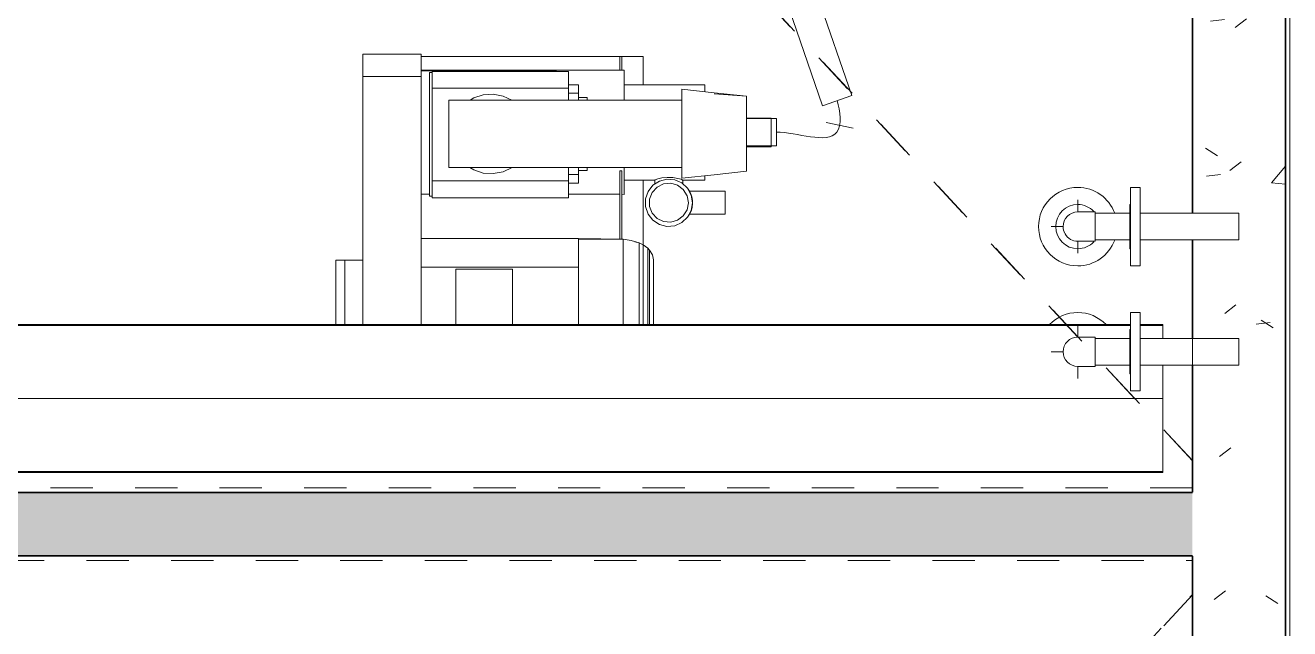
# Model space of a CAD drawing. Header units: metres. Extents: x -3 to 175, y -5 to 18.
# Drawn here: x 45.838 to 48.827, y 6.395 to 7.823 of the extents above; entities that cross this region are included whole.
import ezdxf

# ---------------------------------------------------------------- set-up
doc = ezdxf.new("R2010")
doc.units = ezdxf.units.M
doc.linetypes.add('Basculante', pattern=[0.003969, 0.002381, -0.001587])
for name, color, linetype, lineweight in [('A-GENM', 7, 'Continuous', 9), ('A-WALL-PATT', 7, 'Continuous', 35), ('E-CABL-TRAY', 7, 'Continuous', 9), ('E-CABL-TRAY-CNTR', 7, 'Continuous', 9), ('I-WALL', 7, 'Continuous', 9), ('M-EQPM', 7, 'Continuous', 9), ('P-PIPE', 7, 'Continuous', 9), ('P-PIPE-CNTR', 7, 'Continuous', 9)]:
    doc.layers.add(name, color=color, linetype=linetype, lineweight=lineweight)
pattern_1 = [(50, (30.7992, 0), (0.728738, -0.06376), [0.0762, -0.8382]), (355, (30.7992, 0), (-0.14097, 0.764224), [0.06096, -0.67056]), (100.451, (30.85994, -0.0053), (0.58777, 0.700469), [0.06476, -0.71236]), (46.184, (30.7992, 0.2032), (1.084314, -0.168175), [0.1143, -1.257]), (96.636, (30.8896, 0.1892), (0.94999, 0.989753), [0.09714, -1.069]), (351.184, (30.7992, 0.2032), (0.94969, 0.990147), [0.09144, -1.006]), (21, (30.9008, 0.1524), (0.606457, -0.409065), [0.0762, -0.8382]), (326, (30.9008, 0.1524), (0.247208, 0.73675), [0.06096, -0.67056]), (71.451, (30.95135, 0.1183), (0.85367, 0.327687), [0.06476, -0.71236]), (37.5, (30.7992, 0), (0.0123552, 0.3382243), [0.03353, -0.6289, 0.03353, -0.64719, -0.6731]), (37.5, (30.7992, 0), (0.0123552, 0.3382243), [-1.343, 0.03353, -0.63957]), (7.5, (30.7992, 0), (0.2672815, 0.4007255), [0.03353, -0.35458, 0.03353, -0.61366, -0.25654]), (7.5, (30.7992, 0), (0.2672815, 0.4007255), [-1.035, 0.03353, -0.22301]), (327.5, (30.57264, 0), (0.5423632, -0.0229212), [0.03353, -0.22047, 0.03353, -0.75895, -1.052]), (327.5, (30.57264, 0), (0.5423632, -0.0229212), [-1.046, 0.03353, -1.018]), (317.5, (30.47104, 0), (0.592516, 0.101701), [0.03353, -0.29667, 0.03353, -0.49276, -0.74676]), (317.5, (30.47104, 0), (0.592516, 0.101701), [-0.85649, 0.03353, -0.71323])]

# ---------------------------------------------------------------- blocks, each defined once
blk = doc.blocks.new('M_Estanque Alimentación-2 - M_Estanque Alimentación-2-3172306-N-Estancos')
at = {"layer": 'A-GENM', "color": 9, "linetype": 'Basculante', "true_color": 0xc0c0c0}
for p, q in [((-2.6738, 2.4092), (-2.6838, 2.4092)), ((-2.6838, 2.4092), (-2.6838, -2.4151)), ((-2.6838, 2.4092), (-2.5931, 2.4092)), ((-2.6738, -2.4055), (-2.6738, 2.4092)), ((-2.6738, 2.4092), (-2.5931, 2.4092)), ((-2.5931, 2.4092), (2.7321, 2.4092)), ((-0.0917, 0.0935), (-2.5931, 2.4092)), ((-2.5923, 2.4092), (-0.1017, 0.1035)), ((-2.5923, 2.4092), (2.7299, 2.4092))]:
    blk.add_line(p, q, dxfattribs=at)
blk = doc.blocks.new('M_Estanque Alimentación-3 - M_Estanque Alimentación-3-2957581-N-Estancos')
at = {"layer": 'A-GENM', "color": 9, "linetype": 'Basculante', "true_color": 0xc0c0c0}
for p, q in [((-2.6838, 2.3995), (-2.6838, -2.4249)), ((-2.6738, -2.4249), (-2.6738, 2.3995)), ((-2.61, -2.4249), (-1.3738, -1.2804)), ((-1.373, -1.2804), (-2.6092, -2.4249)), ((-2.6738, -2.4249), (-2.6838, -2.4249)), ((-2.6838, -2.4249), (-2.61, -2.4249)), ((-2.6738, -2.4249), (-2.61, -2.4249)), ((-2.61, -2.4249), (2.7233, -2.4249)), ((-2.6092, -2.4249), (2.7233, -2.4249))]:
    blk.add_line(p, q, dxfattribs=at)
blk = doc.blocks.new('Bomba Omega - Bomba Omega-2120583-N-Estancos')
at = {"layer": 'M-EQPM'}
for p, q in [((-0.1464, 0.1981), (-0.1464, 0.1855)), ((-0.1464, 0.1981), (-0.1464, 0.1855)), ((-0.1464, 0.1855), (-0.1464, 0.1612)), ((-0.1464, 0.1855), (-0.1464, 0.1612)), ((-0.137, 0.177), (-0.137, 0.1981)), ((-0.137, 0.1981), (-0.137, 0.177)), ((-0.1328, 0.1973), (-0.1328, 0.1699)), ((-0.1328, 0.1699), (-0.1328, 0.1973)), ((-0.1216, 0.1917), (-0.1216, 0.1981)), ((-0.1216, 0.1917), (-0.1216, 0.1981)), ((-0.1216, 0.1633), (-0.1216, 0.1917)), ((-0.1216, 0.1633), (-0.1216, 0.1917)), ((-0.1122, 0.1931), (-0.1122, 0.1981)), ((-0.1122, 0.1931), (-0.1122, 0.1981)), ((-0.1122, 0.1637), (-0.1122, 0.1931)), ((-0.1122, 0.1637), (-0.1122, 0.1931)), ((-0.0742, 0.1981), (-0.0742, 0.187)), ((-0.0742, 0.1981), (-0.0742, 0.187)), ((-0.0742, 0.187), (-0.0742, 0.1565)), ((-0.0742, 0.187), (-0.0742, 0.1565)), ((0.0312, 0.1981), (0.0312, 0.1792)), ((0.0312, 0.1981), (0.0312, 0.1792)), ((0.1874, 0.1981), (0.1874, 0.0673)), ((0.1874, 0.0673), (0.1874, 0.1981)), ((0.3209, 0.0673), (0.3209, 0.1981)), ((0.3209, 0.0673), (0.3209, 0.1981)), ((0.4032, 0.1981), (0.4032, -0.3887)), ((0.4032, 0.1981), (0.4032, -0.3887)), ((0.5412, 0.1981), (0.5412, -0.3887)), ((0.5412, 0.1981), (0.5412, -0.3887)), ((0.5832, 0.0454), (0.5832, 0.1981)), ((0.5832, 0.1981), (0.5832, 0.0454)), ((0.6049, 0.0454), (0.6049, 0.1981)), ((0.6049, 0.1981), (0.6049, 0.0454)), ((-0.1464, 0.1612), (-0.1464, 0.1362)), ((-0.1464, 0.1612), (-0.1464, 0.1362)), ((-0.137, 0.1487), (-0.137, 0.177)), ((-0.137, 0.177), (-0.137, 0.1487)), ((-0.1328, 0.1699), (-0.1328, 0.1416)), ((-0.1328, 0.1416), (-0.1328, 0.1699)), ((-0.1216, 0.1342), (-0.1216, 0.1633)), ((-0.1216, 0.1342), (-0.1216, 0.1633)), ((-0.1122, 0.1337), (-0.1122, 0.1637)), ((-0.1122, 0.1337), (-0.1122, 0.1637)), ((-0.0742, 0.1565), (-0.0742, 0.1256)), ((-0.0742, 0.1565), (-0.0742, 0.1256)), ((0.0312, 0.1792), (0.0312, 0.1487)), ((0.0312, 0.1792), (0.0312, 0.1487)), ((-0.1464, 0.1119), (-0.1464, 0.1362)), ((-0.1464, 0.1362), (-0.1464, 0.1119)), ((-0.137, 0.1205), (-0.137, 0.1487)), ((-0.137, 0.1487), (-0.137, 0.1205)), ((-0.137, 0.0937), (-0.137, 0.1205)), ((-0.137, 0.1205), (-0.137, 0.0937)), ((-0.1328, 0.1416), (-0.1328, 0.1137)), ((-0.1328, 0.1137), (-0.1328, 0.1416)), ((-0.1216, 0.1057), (-0.1216, 0.1342)), ((-0.1216, 0.1057), (-0.1216, 0.1342)), ((-0.1122, 0.1043), (-0.1122, 0.1337)), ((-0.1122, 0.1043), (-0.1122, 0.1337)), ((-0.0742, 0.1256), (-0.0742, 0.0957)), ((-0.0742, 0.1256), (-0.0742, 0.0957)), ((0.0312, 0.1487), (0.0312, 0.1183)), ((0.0312, 0.1183), (0.0312, 0.1487)), ((-0.1464, 0.0898), (-0.1464, 0.1119)), ((-0.1464, 0.0898), (-0.1464, 0.1119)), ((-0.1464, 0.0711), (-0.1464, 0.0898)), ((-0.1464, 0.0711), (-0.1464, 0.0898)), ((-0.137, 0.0696), (-0.137, 0.0937)), ((-0.137, 0.0937), (-0.137, 0.0696)), ((-0.1328, 0.1137), (-0.1328, 0.0873)), ((-0.1328, 0.0873), (-0.1328, 0.1137)), ((-0.1216, 0.0792), (-0.1216, 0.1057)), ((-0.1216, 0.0792), (-0.1216, 0.1057)), ((-0.1122, 0.0769), (-0.1122, 0.1043)), ((-0.1122, 0.0769), (-0.1122, 0.1043)), ((-0.0742, 0.0957), (-0.0742, 0.068)), ((-0.0742, 0.0957), (-0.0742, 0.068)), ((0.0312, 0.1183), (0.0312, 0.089)), ((0.0312, 0.089), (0.0312, 0.1183)), ((-0.1464, 0.0569), (-0.1464, 0.0711)), ((-0.1464, 0.0569), (-0.1464, 0.0711)), ((-0.137, 0.0496), (-0.137, 0.0696)), ((-0.137, 0.0696), (-0.137, 0.0496)), ((-0.1328, 0.0873), (-0.1328, 0.0639)), ((-0.1328, 0.0639), (-0.1328, 0.0873)), ((-0.1328, 0.0639), (-0.1328, 0.0444)), ((-0.1328, 0.0444), (-0.1328, 0.0639)), ((-0.1216, 0.0556), (-0.1216, 0.0792)), ((-0.1216, 0.0556), (-0.1216, 0.0792)), ((-0.1122, 0.0526), (-0.1122, 0.0769)), ((-0.1122, 0.0526), (-0.1122, 0.0769)), ((-0.0742, 0.068), (-0.0742, 0.0436)), ((-0.0742, 0.068), (-0.0742, 0.0436)), ((0.0312, 0.089), (0.0312, 0.0621)), ((0.0312, 0.0621), (0.0312, 0.089)), ((0.0312, 0.0621), (0.0312, 0.039)), ((0.0312, 0.0621), (0.0312, 0.039)), ((0.4032, 0.0621), (0.0312, 0.0621)), ((0.0312, 0.0621), (0.4032, 0.0621)), ((0.1874, 0.0673), (0.3209, 0.0673)), ((0.3209, 0.0673), (0.1874, 0.0673)), ((-0.1464, 0.048), (-0.1464, 0.0569)), ((-0.1464, 0.048), (-0.1464, 0.0569)), ((-0.1464, 0.048), (-0.1464, 0.045)), ((-0.1464, 0.045), (-0.1464, 0.048)), ((-0.144, 0.0332), (-0.1464, 0.045)), ((-0.144, 0.0332), (-0.1464, 0.045)), ((-0.144, 0.0332), (-0.137, 0.0219)), ((-0.137, 0.0219), (-0.144, 0.0332)), ((-0.137, 0.0344), (-0.137, 0.0496)), ((-0.137, 0.0496), (-0.137, 0.0344)), ((-0.137, 0.0251), (-0.137, 0.0344)), ((-0.137, 0.0344), (-0.137, 0.0251)), ((-0.1328, 0.0444), (-0.1328, 0.0298)), ((-0.1328, 0.0298), (-0.1328, 0.0444)), ((-0.1216, 0.0362), (-0.1216, 0.0556)), ((-0.1216, 0.0362), (-0.1216, 0.0556)), ((-0.1216, 0.0216), (-0.1216, 0.0362)), ((-0.1216, 0.0216), (-0.1216, 0.0362)), ((-0.1122, 0.0325), (-0.1122, 0.0526)), ((-0.1122, 0.0325), (-0.1122, 0.0526)), ((-0.1122, 0.0175), (-0.1122, 0.0325)), ((-0.1122, 0.0175), (-0.1122, 0.0325)), ((-0.0742, 0.0436), (-0.0742, 0.0235)), ((-0.0742, 0.0436), (-0.0742, 0.0235)), ((0.0312, 0.039), (0.0312, 0.02)), ((0.0312, 0.039), (0.0312, 0.02)), ((0.5832, 0.0454), (0.5412, 0.0454)), ((0.5832, 0.0454), (0.5412, 0.0454)), ((0.6049, 0.0454), (0.5832, 0.0454)), ((0.6049, 0.0454), (0.5832, 0.0454)), ((-0.137, 0.0251), (-0.137, 0.0219)), ((-0.137, 0.0251), (-0.137, 0.0219)), ((-0.137, 0.0219), (-0.1328, 0.0176)), ((-0.137, 0.0219), (-0.1328, 0.0176)), ((-0.137, 0.0219), (-0.1328, 0.0207)), ((-0.1328, 0.0207), (-0.137, 0.0219)), ((-0.1328, 0.0207), (-0.1328, 0.0298)), ((-0.1328, 0.0207), (-0.1328, 0.0298)), ((-0.1328, 0.0176), (-0.1328, 0.0207)), ((-0.1328, 0.0176), (-0.1328, 0.0207)), ((-0.1216, 0.0096), (-0.1328, 0.0176)), ((-0.1216, 0.0126), (-0.1216, 0.0216)), ((-0.1216, 0.0126), (-0.1216, 0.0216)), ((-0.1216, 0.0096), (-0.1216, 0.0126)), ((-0.1216, 0.0096), (-0.1216, 0.0126)), ((-0.1216, 0.0096), (-0.1122, 0.0051)), ((-0.1216, 0.0096), (-0.1122, 0.0051)), ((-0.1215, -0.1436), (-0.1215, 0.0096)), ((-0.1215, -0.1436), (-0.1215, 0.0096)), ((-0.1122, 0.0083), (-0.1122, 0.0175)), ((-0.1122, 0.0083), (-0.1122, 0.0175)), ((-0.1122, 0.0051), (-0.1122, 0.0083)), ((-0.1122, 0.0051), (-0.1122, 0.0083)), ((-0.0937, -0.0007), (-0.1122, 0.0051)), ((-0.1022, 0.002), (-0.1122, 0.0051)), ((-0.0742, 0.0235), (-0.0742, 0.0085)), ((-0.0742, 0.0235), (-0.0742, 0.0085)), ((-0.0742, 0.0085), (-0.0742, -0.0008)), ((-0.0742, -0.0008), (-0.0742, 0.0085)), ((0.0312, 0.02), (0.0312, 0.0059)), ((0.0312, 0.02), (0.0312, 0.0059)), ((0.0312, -0.0028), (0.0312, 0.0059)), ((0.0312, 0.0059), (0.0312, -0.0028)), ((-0.0937, -0.0007), (-0.0742, -0.0039)), ((-0.0742, -0.0039), (-0.0844, -0.0022)), ((-0.0742, -0.0008), (-0.0742, -0.0039)), ((-0.0742, -0.0008), (-0.0742, -0.0039)), ((-0.0742, -0.0039), (0.0312, -0.0028)), ((0.0312, -0.0028), (-0.0742, -0.0039)), ((-0.0742, -0.0039), (0.0312, -0.0057)), ((-0.0742, -0.0039), (0.0312, -0.0057)), ((-0.0715, -0.1655), (-0.0715, -0.0039)), ((-0.0715, -0.0039), (-0.0715, -0.1655)), ((-0.0665, -0.1655), (-0.0665, -0.0038)), ((-0.0665, -0.0038), (-0.0665, -0.1655)), ((0.0312, -0.0057), (0.0312, -0.0028)), ((0.0312, -0.0028), (0.0312, -0.0057)), ((0.4032, -0.0057), (0.0312, -0.0057)), ((-0.2356, -0.0719), (-0.2268, -0.0557)), ((-0.2356, -0.0719), (-0.2268, -0.0557)), ((-0.2268, -0.0557), (-0.2315, -0.0627)), ((-0.2268, -0.0557), (-0.2315, -0.0627)), ((-0.2133, -0.0432), (-0.2268, -0.0557)), ((-0.2268, -0.0557), (-0.2133, -0.0432)), ((-0.2257, -0.0734), (-0.2168, -0.059)), ((-0.2257, -0.0734), (-0.2168, -0.059)), ((-0.2032, -0.0487), (-0.2168, -0.059)), ((-0.2168, -0.059), (-0.2032, -0.0487)), ((-0.1964, -0.0358), (-0.2133, -0.0432)), ((-0.2133, -0.0432), (-0.1964, -0.0358)), ((-0.1869, -0.0441), (-0.2032, -0.0487)), ((-0.2032, -0.0487), (-0.1869, -0.0441)), ((-0.178, -0.0343), (-0.1964, -0.0358)), ((-0.1964, -0.0358), (-0.178, -0.0343)), ((-0.17, -0.0457), (-0.1869, -0.0441)), ((-0.1869, -0.0441), (-0.17, -0.0457)), ((-0.1601, -0.0388), (-0.178, -0.0343)), ((-0.178, -0.0343), (-0.1601, -0.0388)), ((-0.1548, -0.0532), (-0.17, -0.0457)), ((-0.17, -0.0457), (-0.1548, -0.0532)), ((-0.1447, -0.0489), (-0.1601, -0.0388)), ((-0.1601, -0.0388), (-0.1447, -0.0489)), ((-0.1434, -0.0658), (-0.1548, -0.0532)), ((-0.1548, -0.0532), (-0.1434, -0.0658)), ((-0.1334, -0.0634), (-0.1447, -0.0489)), ((-0.1447, -0.0489), (-0.1334, -0.0634)), ((-0.3156, -0.0627), (-0.3156, -0.0654)), ((-0.3156, -0.0654), (-0.3156, -0.0627)), ((-0.3156, -0.0627), (-0.2315, -0.0627)), ((-0.3156, -0.0654), (-0.3156, -0.073)), ((-0.3156, -0.0654), (-0.3156, -0.073)), ((-0.3156, -0.073), (-0.3156, -0.084)), ((-0.3156, -0.073), (-0.3156, -0.084)), ((-0.3156, -0.084), (-0.3156, -0.0962)), ((-0.3156, -0.084), (-0.3156, -0.0962)), ((-0.2356, -0.0719), (-0.2386, -0.0901)), ((-0.2356, -0.0719), (-0.2386, -0.0901)), ((-0.2376, -0.0795), (-0.2386, -0.0874)), ((-0.2376, -0.0795), (-0.2386, -0.0874)), ((-0.2386, -0.0901), (-0.2386, -0.0874)), ((-0.2376, -0.0795), (-0.2356, -0.0719)), ((-0.2358, -0.0726), (-0.2376, -0.0795)), ((-0.2376, -0.0795), (-0.2358, -0.0726)), ((-0.2338, -0.0674), (-0.2358, -0.0726)), ((-0.2338, -0.0674), (-0.2358, -0.0726)), ((-0.2356, -0.0719), (-0.2358, -0.0726)), ((-0.2356, -0.0719), (-0.2338, -0.0674)), ((-0.2356, -0.0719), (-0.2352, -0.0707)), ((-0.2346, -0.0693), (-0.2329, -0.0654)), ((-0.2329, -0.0654), (-0.2346, -0.0693)), ((-0.2321, -0.0639), (-0.2338, -0.0674)), ((-0.2321, -0.0639), (-0.2338, -0.0674)), ((-0.2315, -0.0627), (-0.2321, -0.0639)), ((-0.2321, -0.0639), (-0.2315, -0.0627)), ((-0.2257, -0.0734), (-0.2288, -0.0901)), ((-0.2288, -0.0901), (-0.2257, -0.0734)), ((-0.1372, -0.0816), (-0.1434, -0.0658)), ((-0.1434, -0.0658), (-0.1372, -0.0816)), ((-0.1372, -0.0986), (-0.1372, -0.0816)), ((-0.1372, -0.0816), (-0.1372, -0.0986)), ((-0.1274, -0.0809), (-0.1334, -0.0634)), ((-0.1334, -0.0634), (-0.1274, -0.0809)), ((-0.1274, -0.0993), (-0.1274, -0.0809)), ((-0.1274, -0.0809), (-0.1274, -0.0993)), ((-0.3156, -0.0962), (-0.3156, -0.1071)), ((-0.3156, -0.1071), (-0.3156, -0.0962)), ((-0.3156, -0.1147), (-0.3156, -0.1071)), ((-0.3156, -0.1147), (-0.3156, -0.1071)), ((-0.3156, -0.1175), (-0.3156, -0.1147)), ((-0.3156, -0.1147), (-0.3156, -0.1175)), ((-0.3156, -0.1175), (-0.2318, -0.1169)), ((-0.2318, -0.1169), (-0.3156, -0.1175)), ((-0.2316, -0.1173), (-0.3156, -0.1175)), ((-0.3156, -0.1175), (-0.2316, -0.1173)), ((-0.2386, -0.0901), (-0.2356, -0.1083)), ((-0.2386, -0.0901), (-0.2384, -0.0954)), ((-0.2386, -0.0901), (-0.2356, -0.1083)), ((-0.2384, -0.0954), (-0.2371, -0.1031)), ((-0.2384, -0.0954), (-0.2371, -0.1031)), ((-0.2367, -0.1044), (-0.2375, -0.1007)), ((-0.2375, -0.1007), (-0.2367, -0.1044)), ((-0.2358, -0.1075), (-0.2371, -0.1031)), ((-0.2356, -0.1083), (-0.2371, -0.1031)), ((-0.2371, -0.1031), (-0.2358, -0.1075)), ((-0.2356, -0.1083), (-0.2365, -0.1054)), ((-0.2356, -0.1083), (-0.2268, -0.1245)), ((-0.2356, -0.1083), (-0.2352, -0.1095)), ((-0.2356, -0.1083), (-0.2345, -0.1112)), ((-0.2268, -0.1245), (-0.2356, -0.1083)), ((-0.2332, -0.1142), (-0.2352, -0.1095)), ((-0.2332, -0.1142), (-0.2352, -0.1095)), ((-0.2318, -0.1169), (-0.2332, -0.1142)), ((-0.2332, -0.1142), (-0.2318, -0.1169)), ((-0.2316, -0.1173), (-0.2318, -0.1169)), ((-0.2316, -0.1173), (-0.2318, -0.1169)), ((-0.2268, -0.1245), (-0.2316, -0.1173)), ((-0.2268, -0.1245), (-0.2316, -0.1173)), ((-0.2288, -0.0901), (-0.2257, -0.1068)), ((-0.2288, -0.0901), (-0.2257, -0.1068)), ((-0.2257, -0.1068), (-0.2168, -0.1212)), ((-0.2257, -0.1068), (-0.2168, -0.1212)), ((-0.1548, -0.1269), (-0.1434, -0.1144)), ((-0.1548, -0.1269), (-0.1434, -0.1144)), ((-0.1447, -0.1313), (-0.1334, -0.1167)), ((-0.1334, -0.1167), (-0.1447, -0.1313)), ((-0.1434, -0.1144), (-0.1372, -0.0986)), ((-0.1434, -0.1144), (-0.1372, -0.0986)), ((-0.1334, -0.1167), (-0.1274, -0.0993)), ((-0.1274, -0.0993), (-0.1334, -0.1167)), ((-0.0771, -0.1096), (-0.0715, -0.1101)), ((-0.0771, -0.1126), (-0.0771, -0.1096)), ((-0.0771, -0.1096), (-0.0771, -0.1126)), ((-0.0771, -0.1126), (-0.0771, -0.1215)), ((-0.0771, -0.1126), (-0.0771, -0.1215)), ((0.0548, -0.1101), (-0.0665, -0.1101)), ((-0.0665, -0.1101), (0.0548, -0.1101)), ((0.3768, -0.102), (0.0548, -0.102)), ((0.0548, -0.1051), (0.0548, -0.102)), ((0.0548, -0.102), (0.3768, -0.102)), ((0.0548, -0.102), (0.0548, -0.1051)), ((0.0548, -0.1137), (0.0548, -0.1051)), ((0.0548, -0.1051), (0.0548, -0.1137)), ((0.0548, -0.1267), (0.0548, -0.1137)), ((0.0548, -0.1137), (0.0548, -0.1267)), ((0.3768, -0.1051), (0.3768, -0.102)), ((0.3768, -0.102), (0.3768, -0.1051)), ((0.3768, -0.1137), (0.3768, -0.1051)), ((0.3768, -0.1051), (0.3768, -0.1137)), ((0.3836, -0.1059), (0.3768, -0.1059)), ((0.3836, -0.1059), (0.3768, -0.1059)), ((0.3768, -0.1267), (0.3768, -0.1137)), ((0.3768, -0.1137), (0.3768, -0.1267)), ((0.3836, -0.3979), (0.3836, -0.1059)), ((0.3836, -0.3979), (0.3836, -0.1059)), ((0.4032, -0.1103), (0.3836, -0.1103)), ((0.3836, -0.1103), (0.4032, -0.1103)), ((-0.2898, -0.1564), (-0.2132, -0.1479)), ((-0.2676, -0.1436), (-0.2144, -0.1438)), ((-0.2676, -0.1467), (-0.2676, -0.1436)), ((-0.2676, -0.1467), (-0.2676, -0.1436)), ((-0.2676, -0.154), (-0.2676, -0.1467)), ((-0.2676, -0.1467), (-0.2676, -0.154)), ((-0.2268, -0.1245), (-0.2133, -0.137)), ((-0.2133, -0.137), (-0.2268, -0.1245)), ((-0.2168, -0.1212), (-0.2032, -0.1314)), ((-0.2168, -0.1212), (-0.2032, -0.1314)), ((-0.2157, -0.1439), (-0.2158, -0.1346)), ((-0.2157, -0.1439), (-0.212, -0.1455)), ((-0.212, -0.1455), (-0.2157, -0.1439)), ((-0.2133, -0.137), (-0.1964, -0.1444)), ((-0.1964, -0.1444), (-0.2133, -0.137)), ((-0.2132, -0.1479), (-0.2132, -0.151)), ((-0.2132, -0.1479), (-0.2132, -0.151)), ((-0.212, -0.1455), (-0.2037, -0.1478)), ((-0.2037, -0.1478), (-0.212, -0.1455)), ((-0.2037, -0.1478), (-0.1919, -0.1497)), ((-0.1919, -0.1497), (-0.2037, -0.1478)), ((-0.2032, -0.1314), (-0.1869, -0.1361)), ((-0.2032, -0.1314), (-0.1869, -0.1361)), ((-0.1964, -0.1444), (-0.178, -0.1459)), ((-0.178, -0.1459), (-0.1964, -0.1444)), ((-0.1869, -0.1361), (-0.17, -0.1345)), ((-0.1869, -0.1361), (-0.17, -0.1345)), ((-0.1661, -0.1487), (-0.1787, -0.15)), ((-0.1661, -0.1487), (-0.1787, -0.15)), ((-0.178, -0.1459), (-0.1601, -0.1414)), ((-0.1601, -0.1414), (-0.178, -0.1459)), ((-0.17, -0.1345), (-0.1548, -0.1269)), ((-0.17, -0.1345), (-0.1548, -0.1269)), ((-0.1562, -0.1464), (-0.1661, -0.1487)), ((-0.1562, -0.1464), (-0.1661, -0.1487)), ((-0.1601, -0.1414), (-0.1447, -0.1313)), ((-0.1447, -0.1313), (-0.1601, -0.1414)), ((-0.1562, -0.1464), (-0.1505, -0.1444)), ((-0.1505, -0.1444), (-0.1562, -0.1464)), ((-0.1505, -0.1444), (-0.1497, -0.1436)), ((-0.1497, -0.1436), (-0.1505, -0.1444)), ((-0.1494, -0.1347), (-0.1497, -0.1436)), ((-0.1497, -0.1436), (-0.0771, -0.1436)), ((-0.0771, -0.136), (-0.0771, -0.1215)), ((-0.0771, -0.1215), (-0.0771, -0.136)), ((-0.0771, -0.1554), (-0.0771, -0.136)), ((-0.0771, -0.136), (-0.0771, -0.1554)), ((0.0548, -0.1368), (0.0308, -0.1368)), ((0.0308, -0.1395), (0.0308, -0.1368)), ((0.0308, -0.1368), (0.0548, -0.1368)), ((0.0308, -0.1368), (0.0308, -0.1395)), ((0.0308, -0.1468), (0.0308, -0.1395)), ((0.0308, -0.1468), (0.0308, -0.1395)), ((0.0308, -0.1568), (0.0308, -0.1468)), ((0.0308, -0.1568), (0.0308, -0.1468)), ((0.0548, -0.142), (0.0548, -0.1267)), ((0.0548, -0.1267), (0.0548, -0.142)), ((0.3768, -0.142), (0.0548, -0.142)), ((0.0548, -0.142), (0.0548, -0.1736)), ((0.0548, -0.142), (0.3768, -0.142)), ((0.0548, -0.142), (0.0548, -0.1736)), ((0.3768, -0.142), (0.3768, -0.1267)), ((0.3768, -0.142), (0.3768, -0.1267)), ((0.3768, -0.142), (0.3768, -0.3609)), ((0.3768, -0.142), (0.3768, -0.3609)), ((-0.3665, -0.165), (-0.2898, -0.1564)), ((-0.3665, -0.168), (-0.3665, -0.165)), ((-0.3665, -0.165), (-0.3665, -0.168)), ((-0.3665, -0.168), (-0.3665, -0.1769)), ((-0.3665, -0.168), (-0.3665, -0.1769)), ((-0.3665, -0.1769), (-0.3665, -0.1909)), ((-0.3665, -0.1769), (-0.3665, -0.1909)), ((-0.2132, -0.16), (-0.2132, -0.151)), ((-0.213, -0.1736), (-0.2132, -0.151)), ((-0.213, -0.1736), (-0.2132, -0.151)), ((-0.213, -0.1736), (-0.2132, -0.151)), ((-0.2132, -0.151), (-0.2132, -0.16)), ((-0.2132, -0.151), (-0.213, -0.1736)), ((-0.2132, -0.1744), (-0.2132, -0.16)), ((-0.2132, -0.1744), (-0.2132, -0.16)), ((-0.2132, -0.1935), (-0.2132, -0.1744)), ((-0.2132, -0.1935), (-0.2132, -0.1744)), ((-0.213, -0.1765), (-0.213, -0.1736)), ((-0.213, -0.1765), (-0.213, -0.1736)), ((0.338, -0.1736), (-0.213, -0.1736)), ((-0.213, -0.1765), (-0.213, -0.1852)), ((-0.213, -0.1852), (-0.213, -0.1765)), ((-0.1919, -0.1497), (-0.1787, -0.15)), ((-0.1787, -0.15), (-0.1919, -0.1497)), ((-0.0771, -0.1736), (-0.0771, -0.1554)), ((-0.0771, -0.1736), (-0.0771, -0.1554)), ((-0.0665, -0.1655), (-0.0715, -0.1655)), ((-0.0665, -0.1655), (-0.0715, -0.1655)), ((0.0308, -0.1663), (0.0108, -0.1663)), ((0.0108, -0.1677), (0.0108, -0.1663)), ((0.0108, -0.1663), (0.0308, -0.1663)), ((0.0108, -0.1663), (0.0108, -0.1677)), ((0.0108, -0.1713), (0.0108, -0.1677)), ((0.0108, -0.1713), (0.0108, -0.1677)), ((0.0108, -0.1736), (0.0108, -0.1713)), ((0.0108, -0.1736), (0.0108, -0.1713)), ((0.0548, -0.1568), (0.0308, -0.1568)), ((0.0308, -0.1736), (0.0308, -0.1568)), ((0.0308, -0.1568), (0.0548, -0.1568)), ((0.0308, -0.1736), (0.0308, -0.1568)), ((0.1881, -0.1734), (0.2095, -0.1634)), ((0.2095, -0.1634), (0.1881, -0.1734)), ((0.2095, -0.1634), (0.2326, -0.159)), ((0.2326, -0.159), (0.2095, -0.1634)), ((0.2326, -0.159), (0.2561, -0.1604)), ((0.2561, -0.1604), (0.2326, -0.159)), ((0.2561, -0.1604), (0.2786, -0.1677)), ((0.2786, -0.1677), (0.2561, -0.1604)), ((0.2786, -0.1677), (0.2878, -0.1736)), ((0.2878, -0.1736), (0.2786, -0.1677)), ((0.338, -0.1736), (0.338, -0.1765)), ((0.338, -0.1765), (0.338, -0.1736)), ((0.338, -0.1765), (0.338, -0.1852)), ((0.338, -0.1765), (0.338, -0.1852)), ((-0.3665, -0.1909), (-0.3665, -0.2092)), ((-0.3665, -0.1909), (-0.3665, -0.2092)), ((-0.3665, -0.2092), (-0.3665, -0.2305)), ((-0.3665, -0.2092), (-0.3665, -0.2305)), ((-0.2132, -0.216), (-0.2132, -0.1935)), ((-0.2132, -0.216), (-0.2132, -0.1935)), ((-0.213, -0.1852), (-0.213, -0.1989)), ((-0.213, -0.1989), (-0.213, -0.1852)), ((-0.213, -0.1989), (-0.213, -0.2167)), ((-0.213, -0.2167), (-0.213, -0.1989)), ((0.338, -0.1852), (0.338, -0.1989)), ((0.338, -0.1989), (0.338, -0.1852)), ((0.338, -0.1989), (0.338, -0.2167)), ((0.338, -0.1989), (0.338, -0.2167)), ((-0.3665, -0.2247), (-0.4368, -0.2247)), ((-0.4368, -0.2247), (-0.4368, -0.2897)), ((-0.3665, -0.2227), (-0.4242, -0.2227)), ((-0.4242, -0.2257), (-0.4242, -0.2227)), ((-0.4242, -0.2227), (-0.4242, -0.2257)), ((-0.4242, -0.2257), (-0.4242, -0.234)), ((-0.4242, -0.2257), (-0.4242, -0.234)), ((-0.4242, -0.2463), (-0.4242, -0.234)), ((-0.4242, -0.234), (-0.4242, -0.2463)), ((-0.3665, -0.2305), (-0.3665, -0.2534)), ((-0.3665, -0.2305), (-0.3665, -0.2534)), ((-0.2132, -0.2407), (-0.2132, -0.216)), ((-0.2132, -0.2407), (-0.2132, -0.216)), ((-0.213, -0.2167), (-0.213, -0.2372)), ((-0.213, -0.2372), (-0.213, -0.2167)), ((-0.213, -0.2372), (-0.213, -0.2589)), ((-0.213, -0.2589), (-0.213, -0.2372)), ((0.338, -0.2167), (0.338, -0.2372)), ((0.338, -0.2372), (0.338, -0.2167)), ((0.338, -0.2372), (0.338, -0.2589)), ((0.338, -0.2372), (0.338, -0.2589)), ((-0.4242, -0.2604), (-0.4242, -0.2463)), ((-0.4242, -0.2463), (-0.4242, -0.2604)), ((-0.4242, -0.2739), (-0.4242, -0.2604)), ((-0.4242, -0.2604), (-0.4242, -0.2739)), ((-0.3665, -0.2534), (-0.3665, -0.2763)), ((-0.3665, -0.2763), (-0.3665, -0.2534)), ((-0.2132, -0.2662), (-0.2132, -0.2407)), ((-0.2132, -0.2662), (-0.2132, -0.2407)), ((-0.2132, -0.2909), (-0.2132, -0.2662)), ((-0.2132, -0.2909), (-0.2132, -0.2662)), ((-0.213, -0.2589), (-0.213, -0.2802)), ((-0.213, -0.2802), (-0.213, -0.2589)), ((0.338, -0.2589), (0.338, -0.2802)), ((0.338, -0.2802), (0.338, -0.2589)), ((-0.4368, -0.2897), (-0.3665, -0.2897)), ((-0.4242, -0.2845), (-0.4242, -0.2739)), ((-0.4242, -0.2739), (-0.4242, -0.2845)), ((-0.4242, -0.2903), (-0.4242, -0.2845)), ((-0.4242, -0.2845), (-0.4242, -0.2903)), ((-0.3665, -0.2903), (-0.4242, -0.2903)), ((-0.3665, -0.2763), (-0.3665, -0.2977)), ((-0.3665, -0.2977), (-0.3665, -0.2763)), ((-0.3665, -0.2977), (-0.3665, -0.316)), ((-0.3665, -0.316), (-0.3665, -0.2977)), ((-0.2132, -0.3134), (-0.2132, -0.2909)), ((-0.2132, -0.3134), (-0.2132, -0.2909)), ((-0.213, -0.2802), (-0.213, -0.2995)), ((-0.213, -0.2995), (-0.213, -0.2802)), ((0.338, -0.2802), (0.338, -0.2995)), ((0.338, -0.2802), (0.338, -0.2995)), ((-0.3665, -0.316), (-0.3665, -0.33)), ((-0.3665, -0.33), (-0.3665, -0.316)), ((-0.2132, -0.3324), (-0.2132, -0.3134)), ((-0.2132, -0.3324), (-0.2132, -0.3134)), ((-0.213, -0.2995), (-0.213, -0.3154)), ((-0.213, -0.3154), (-0.213, -0.2995)), ((-0.213, -0.3154), (-0.213, -0.3267)), ((-0.213, -0.3267), (-0.213, -0.3154)), ((-0.213, -0.3267), (-0.213, -0.3326)), ((-0.213, -0.3326), (-0.213, -0.3267)), ((0.338, -0.2995), (0.338, -0.3154)), ((0.338, -0.3154), (0.338, -0.2995)), ((0.338, -0.3154), (0.338, -0.3267)), ((0.338, -0.3154), (0.338, -0.3267)), ((0.338, -0.3267), (0.338, -0.3326)), ((0.338, -0.3326), (0.338, -0.3267)), ((-0.3665, -0.33), (-0.3665, -0.3389)), ((-0.3665, -0.3389), (-0.3665, -0.33)), ((-0.3665, -0.3389), (-0.3665, -0.3419)), ((-0.3665, -0.3419), (-0.3665, -0.3389)), ((-0.2898, -0.3476), (-0.3665, -0.3419)), ((-0.2898, -0.3476), (-0.3665, -0.3419)), ((-0.3665, -0.3419), (-0.2898, -0.3504)), ((-0.2898, -0.3504), (-0.3665, -0.3419)), ((-0.2898, -0.3504), (-0.2132, -0.359)), ((-0.2676, -0.3529), (-0.2676, -0.3633)), ((-0.2676, -0.3633), (-0.2676, -0.3529)), ((-0.2132, -0.3469), (-0.2132, -0.3324)), ((-0.2132, -0.3469), (-0.2132, -0.3324)), ((-0.213, -0.3326), (-0.2132, -0.359)), ((-0.2132, -0.359), (-0.213, -0.3326)), ((-0.2132, -0.3559), (-0.2132, -0.3469)), ((-0.2132, -0.3559), (-0.2132, -0.3469)), ((-0.2132, -0.359), (-0.2132, -0.3559)), ((-0.2132, -0.359), (-0.2132, -0.3559)), ((-0.213, -0.3326), (0.338, -0.3326)), ((-0.0771, -0.347), (-0.0771, -0.3326)), ((-0.0771, -0.347), (-0.0771, -0.3326)), ((-0.0771, -0.3686), (-0.0771, -0.347)), ((-0.0771, -0.3686), (-0.0771, -0.347)), ((0.0108, -0.3374), (0.0108, -0.3337)), ((0.0108, -0.3374), (0.0108, -0.3337)), ((0.0108, -0.3387), (0.0108, -0.3374)), ((0.0108, -0.3387), (0.0108, -0.3374)), ((0.0308, -0.3387), (0.0108, -0.3387)), ((0.0108, -0.3387), (0.0308, -0.3387)), ((0.0308, -0.3493), (0.0308, -0.3326)), ((0.0308, -0.3493), (0.0308, -0.3326)), ((0.0308, -0.3593), (0.0308, -0.3493)), ((0.0308, -0.3493), (0.0548, -0.3493)), ((0.0548, -0.3493), (0.0308, -0.3493)), ((0.0308, -0.3593), (0.0308, -0.3493)), ((0.0548, -0.3326), (0.0548, -0.3609)), ((0.0548, -0.3326), (0.0548, -0.3609)), ((0.2095, -0.3422), (0.1889, -0.3326)), ((0.1889, -0.3326), (0.2095, -0.3422)), ((0.2326, -0.3467), (0.2095, -0.3422)), ((0.2095, -0.3422), (0.2326, -0.3467)), ((0.2561, -0.3452), (0.2326, -0.3467)), ((0.2326, -0.3467), (0.2561, -0.3452)), ((0.2786, -0.3379), (0.2561, -0.3452)), ((0.2561, -0.3452), (0.2786, -0.3379)), ((0.287, -0.3326), (0.2786, -0.3379)), ((0.2786, -0.3379), (0.287, -0.3326)), ((-0.2676, -0.3633), (-0.2676, -0.3694)), ((-0.2676, -0.3694), (-0.2676, -0.3633)), ((-0.2676, -0.3694), (-0.0771, -0.3694)), ((-0.1215, -0.4359), (-0.1215, -0.3694)), ((-0.1215, -0.4359), (-0.1215, -0.3694)), ((-0.0771, -0.3857), (-0.0771, -0.3686)), ((-0.0771, -0.3857), (-0.0771, -0.3686)), ((-0.0771, -0.3974), (-0.0771, -0.3857)), ((-0.0771, -0.3857), (-0.0771, -0.3974)), ((0.0308, -0.3666), (0.0308, -0.3593)), ((0.0308, -0.3666), (0.0308, -0.3593)), ((0.0308, -0.3693), (0.0308, -0.3666)), ((0.0308, -0.3693), (0.0308, -0.3666)), ((0.0548, -0.3693), (0.0308, -0.3693)), ((0.0308, -0.3693), (0.0548, -0.3693)), ((0.0548, -0.3762), (0.0548, -0.3609)), ((0.0548, -0.3609), (0.3768, -0.3609)), ((0.3768, -0.3609), (0.0548, -0.3609)), ((0.0548, -0.3609), (0.0548, -0.3762)), ((0.0548, -0.3891), (0.0548, -0.3762)), ((0.0548, -0.3762), (0.0548, -0.3891)), ((0.3768, -0.3762), (0.3768, -0.3609)), ((0.3768, -0.3609), (0.3768, -0.3762)), ((0.3768, -0.3891), (0.3768, -0.3762)), ((0.3768, -0.3891), (0.3768, -0.3762)), ((-0.0771, -0.4034), (-0.0771, -0.3974)), ((-0.0771, -0.3974), (-0.0771, -0.4034)), ((0.4032, -0.4014), (-0.0771, -0.4034)), ((0.4032, -0.4014), (-0.0771, -0.4034)), ((0.4032, -0.4041), (-0.0771, -0.4034)), ((-0.0771, -0.4034), (0.4032, -0.4041)), ((-0.0715, -0.4034), (-0.0715, -0.4359)), ((-0.0715, -0.4359), (-0.0715, -0.4034)), ((-0.0665, -0.4359), (-0.0665, -0.4034)), ((-0.0665, -0.4359), (-0.0665, -0.4034)), ((0.0548, -0.3978), (0.0548, -0.3891)), ((0.0548, -0.3891), (0.0548, -0.3978)), ((0.0548, -0.4009), (0.0548, -0.3978)), ((0.0548, -0.3978), (0.0548, -0.4009)), ((0.3768, -0.4009), (0.0548, -0.4009)), ((0.0548, -0.4009), (0.3768, -0.4009)), ((0.3768, -0.3978), (0.3768, -0.3891)), ((0.3768, -0.3978), (0.3768, -0.3891)), ((0.3768, -0.4009), (0.3768, -0.3978)), ((0.3768, -0.4009), (0.3768, -0.3978)), ((0.3836, -0.3979), (0.3768, -0.3979)), ((0.3836, -0.3979), (0.3768, -0.3979)), ((0.4032, -0.3887), (0.4032, -0.4412)), ((0.4032, -0.3887), (0.5412, -0.3887)), ((0.4032, -0.4412), (0.4032, -0.3887)), ((0.4032, -0.3887), (0.5412, -0.3887)), ((0.5412, -0.4412), (0.5412, -0.3887)), ((0.5412, -0.4412), (0.5412, -0.3887)), ((-0.0715, -0.4359), (-0.1215, -0.4359)), ((-0.0715, -0.4359), (-0.1215, -0.4359)), ((-0.0665, -0.4359), (-0.0715, -0.4359)), ((-0.0665, -0.4359), (-0.0715, -0.4359)), ((-0.0665, -0.4359), (0.4032, -0.4359)), ((-0.0665, -0.4359), (0.4032, -0.4359)), ((0.4032, -0.4412), (0.5412, -0.4412)), ((0.5412, -0.4412), (0.4032, -0.4412))]:
    blk.add_line(p, q, dxfattribs=at)
blk = doc.blocks.new('M_Flange - Blind - Steel - Class 300 - Standard-V78-N-Estancos')
at = {"layer": 'P-PIPE'}
for radius, start, end in [(0.0928, 90, 270), (0.0928, 20.0222, 90), (0.0523, 90, 270), (0.0523, 43.1677, 90), (0.0928, 270, 339.9778), (0.0523, 270, 316.8323)]:
    blk.add_arc((17.5271, 7.3464), radius, start, end, dxfattribs=at)
blk = doc.blocks.new('M_Flange - Blind - Steel - Class 300 - Standard-V77-N-Estancos')
at = {"layer": 'P-PIPE'}
for p, q in [((0.0246, 0.0928), (0.0016, 0.0928)), ((0.0016, 0.0928), (0.0016, -0.0928)), ((0.0246, -0.0928), (0.0246, 0.0928)), ((0.0016, 0.0523), (0, 0.0523)), ((0, 0.0523), (0, -0.0523)), ((0, 0.0523), (0, 0.0505)), ((0, -0.0505), (0, -0.0523)), ((0, -0.0523), (0.0016, -0.0523)), ((0.0016, -0.0928), (0.0246, -0.0928))]:
    blk.add_line(p, q, dxfattribs=at)
blk = doc.blocks.new('M_RVR_Codo material - CO - Codo-V79-N-Estancos')
at = {"layer": 'P-PIPE'}
for p, q in [((17.5681, 7.3464), (17.5681, 7.3811)), ((17.5681, 7.3117), (17.5681, 7.3464))]:
    blk.add_line(p, q, dxfattribs=at)
at = {"layer": 'P-PIPE', "flags": 128}
for points in [[(17.5681, 7.3811), (17.5665, 7.3811), (17.5649, 7.3811), (17.5632, 7.3811), (17.5616, 7.3811), (17.56, 7.3811), (17.5584, 7.3811), (17.5568, 7.3811), (17.5552, 7.3811), (17.5537, 7.3811), (17.5522, 7.3811), (17.5507, 7.3811), (17.5492, 7.3811), (17.5477, 7.3811), (17.5463, 7.3811), (17.545, 7.3811), (17.5436, 7.3811), (17.5423, 7.3811), (17.5411, 7.3811), (17.5399, 7.3811), (17.5387, 7.3811), (17.5376, 7.3811), (17.5365, 7.3811), (17.5355, 7.3811), (17.5345, 7.3811), (17.5336, 7.3811), (17.5327, 7.3811), (17.5319, 7.3811), (17.5312, 7.3811), (17.5305, 7.3811), (17.5299, 7.3811), (17.5293, 7.3811), (17.5288, 7.3811), (17.5284, 7.3811), (17.528, 7.3811), (17.5277, 7.3811), (17.5274, 7.3811), (17.5273, 7.3811), (17.5271, 7.3811), (17.5271, 7.3811), (17.5271, 7.3811)], [(17.5271, 7.3117), (17.5271, 7.3117), (17.5272, 7.3117), (17.5274, 7.3117), (17.5276, 7.3117), (17.5279, 7.3117), (17.5283, 7.3117), (17.5287, 7.3117), (17.5292, 7.3117), (17.5297, 7.3117), (17.5303, 7.3117), (17.531, 7.3117), (17.5317, 7.3117), (17.5325, 7.3117), (17.5334, 7.3117), (17.5343, 7.3117), (17.5352, 7.3117), (17.5362, 7.3117), (17.5373, 7.3117), (17.5384, 7.3117), (17.5395, 7.3117), (17.5407, 7.3117), (17.542, 7.3117), (17.5433, 7.3117), (17.5446, 7.3117), (17.546, 7.3117), (17.5474, 7.3117), (17.5488, 7.3117), (17.5503, 7.3117), (17.5518, 7.3117), (17.5533, 7.3117), (17.5548, 7.3117), (17.5564, 7.3117), (17.558, 7.3117), (17.5596, 7.3117), (17.5612, 7.3117), (17.5628, 7.3117), (17.5644, 7.3117), (17.5661, 7.3117), (17.5677, 7.3117), (17.5681, 7.3117)]]:
    blk.add_lwpolyline(points, dxfattribs=at)
at = {"layer": 'P-PIPE'}
for start, end in [(90, 180), (86.3165, 90), (180, 208.2112), (210, 270), (270, 273.6835)]:
    blk.add_arc((17.5271, 7.3464), 0.0347, start, end, dxfattribs=at)
blk = doc.blocks.new('M_Flange - Blind - Steel - Class 300 - Standard-V80-N-Estancos')
at = {"layer": 'P-PIPE'}
for start, end in [(90, 135.9563), (44.0437, 90)]:
    blk.add_arc((17.5271, 7.0504), 0.0928, start, end, dxfattribs=at)
blk = doc.blocks.new('M_Flange - Blind - Steel - Class 300 - Standard-V81-N-Estancos')
at = {"layer": 'P-PIPE'}
for p, q in [((0.0246, 0.0928), (0.0016, 0.0928)), ((0.0016, 0.0928), (0.0016, 0.0657)), ((0.0246, 0.0657), (0.0246, 0.0928)), ((0.0016, 0.0656), (0.0016, -0.0928)), ((0.0246, -0.0928), (0.0246, 0.0656)), ((0.0016, 0.0523), (0, 0.0523)), ((0, 0.0523), (0, -0.0523)), ((0, 0.0523), (0, 0.0505)), ((0, -0.0505), (0, -0.0523)), ((0, -0.0523), (0.0016, -0.0523)), ((0.0016, -0.0928), (0.0246, -0.0928))]:
    blk.add_line(p, q, dxfattribs=at)
blk = doc.blocks.new('M_RVR_Codo material - CO - Codo-V82-N-Estancos')
at = {"layer": 'P-PIPE'}
for p, q in [((17.5681, 7.0504), (17.5681, 7.0851)), ((17.5681, 7.0414), (17.5681, 7.0504)), ((17.5681, 7.0157), (17.5681, 7.0404))]:
    blk.add_line(p, q, dxfattribs=at)
at = {"layer": 'P-PIPE', "flags": 128}
for points in [[(17.5681, 7.0851), (17.5665, 7.0851), (17.5649, 7.0851), (17.5632, 7.0851), (17.5616, 7.0851), (17.56, 7.0851), (17.5584, 7.0851), (17.5568, 7.0851), (17.5552, 7.0851), (17.5537, 7.0851), (17.5522, 7.0851), (17.5507, 7.0851), (17.5492, 7.0851), (17.5477, 7.0851), (17.5463, 7.0851), (17.545, 7.0851), (17.5436, 7.0851), (17.5423, 7.0851), (17.5411, 7.0851), (17.5399, 7.0851), (17.5387, 7.0851), (17.5376, 7.0851), (17.5365, 7.0851), (17.5355, 7.0851), (17.5345, 7.0851), (17.5336, 7.0851), (17.5327, 7.0851), (17.5319, 7.0851), (17.5312, 7.0851), (17.5305, 7.0851), (17.5299, 7.0851), (17.5293, 7.0851), (17.5288, 7.0851), (17.5284, 7.0851), (17.528, 7.0851), (17.5277, 7.0851), (17.5274, 7.0851), (17.5273, 7.0851), (17.5271, 7.0851), (17.5271, 7.0851), (17.5271, 7.0851)], [(17.5271, 7.0157), (17.5271, 7.0157), (17.5272, 7.0157), (17.5274, 7.0157), (17.5276, 7.0157), (17.5279, 7.0157), (17.5283, 7.0157), (17.5287, 7.0157), (17.5292, 7.0157), (17.5297, 7.0157), (17.5303, 7.0157), (17.531, 7.0157), (17.5317, 7.0157), (17.5325, 7.0157), (17.5334, 7.0157), (17.5343, 7.0157), (17.5352, 7.0157), (17.5362, 7.0157), (17.5373, 7.0157), (17.5384, 7.0157), (17.5395, 7.0157), (17.5407, 7.0157), (17.542, 7.0157), (17.5433, 7.0157), (17.5446, 7.0157), (17.546, 7.0157), (17.5474, 7.0157), (17.5488, 7.0157), (17.5503, 7.0157), (17.5518, 7.0157), (17.5533, 7.0157), (17.5548, 7.0157), (17.5564, 7.0157), (17.558, 7.0157), (17.5596, 7.0157), (17.5612, 7.0157), (17.5628, 7.0157), (17.5644, 7.0157), (17.5661, 7.0157), (17.5677, 7.0157), (17.5681, 7.0157)]]:
    blk.add_lwpolyline(points, dxfattribs=at)
at = {"layer": 'P-PIPE'}
for start, end in [(90.4802, 180), (86.3165, 90), (180, 270), (270, 273.6835)]:
    blk.add_arc((17.5271, 7.0504), 0.0347, start, end, dxfattribs=at)

msp = doc.modelspace()

# ---------------------------------------------------------------- hatches: boundary and pattern name
at = {"layer": 'A-WALL-PATT', "lineweight": 9}
h = msp.add_hatch(dxfattribs=at)
h.set_pattern_fill('FP_1', color=256, style=0, pattern_type=2)
h.set_pattern_definition(pattern_1)
h.paths.add_polyline_path([(48.8173, -0.027), (48.8173, 13.3028), (48.5973, 13.3028), (48.5973, 7.3779), (48.7073, 7.3768), (48.7073, 7.3149), (48.5973, 7.3149), (48.5973, 7.0819), (48.7073, 7.0808), (48.7073, 7.0189), (48.5973, 7.0189), (48.5973, 6.2662), (48.7073, 6.2651), (48.7073, 6.2032), (48.5973, 6.2032), (48.5973, 5.9702), (48.7073, 5.9691), (48.7073, 5.9072), (48.5973, 5.9072), (48.5973, -0.027), (48.7053, -0.027)])
h = msp.add_hatch(dxfattribs=at)
h.set_pattern_fill('FP_1', color=256, style=0, pattern_type=2)
h.set_pattern_definition(pattern_1)
h.paths.add_polyline_path([(43.7729, 6.5676), (43.8154, 6.5676), (43.8154, 6.7176), (37.9115, 6.7176), (37.9115, 6.5676), (43.7039, 6.5676)])
h.paths.add_polyline_path([(48.2507, 6.5676), (48.5973, 6.5676), (48.5973, 6.7176), (44.9104, 6.7176), (44.9104, 6.5676), (47.3413, 6.5676)])
h.paths.add_polyline_path([(36.6563, 6.5676), (36.89, 6.5676), (36.89, 6.7176), (36.5454, 6.7176), (36.5454, 6.5676)])
h.paths.add_polyline_path([(35.5196, 6.5676), (35.5254, 6.5676), (35.5254, 6.7176), (29.8397, 6.7176), (29.8397, 6.5676), (34.6102, 6.5676)])
h.paths.add_polyline_path([(28.8131, 6.5676), (28.8397, 6.5676), (28.8397, 6.6301), (28.7397, 6.6301), (28.7397, 6.5676)])
h.paths.add_polyline_path([(28.7297, 6.5676), (28.7297, 6.7176), (24.9936, 6.7176), (24.9936, 6.5676), (28.6994, 6.5676)])
h.paths.add_polyline_path([(28.8131, 6.6551), (28.8397, 6.6551), (28.8397, 6.7176), (28.7397, 6.7176), (28.7397, 6.6551)])

# ---------------------------------------------------------------- linework, layer by layer
at = {"layer": 'E-CABL-TRAY'}
for p, q in [((37.4203, 7.1148), (48.4508, 7.1148)), ((37.4203, 7.1122), (48.4508, 7.1122)), ((48.4739, 7.1148), (48.5273, 7.1148)), ((48.4739, 7.1122), (48.5273, 7.1122)), ((48.5273, 7.1148), (48.5273, 7.0819)), ((48.5273, 7.0189), (48.5273, 6.7648)), ((37.4203, 6.7673), (48.5273, 6.7673)), ((37.4203, 6.7648), (48.5273, 6.7648))]:
    msp.add_line(p, q, dxfattribs=at)
at = {"layer": 'E-CABL-TRAY-CNTR'}
msp.add_line((37.4203, 6.9398), (48.5273, 6.9398), dxfattribs=at)
at = {"layer": 'I-WALL'}
msp.add_line((48.8273, 13.3128), (48.8273, -0.037), dxfattribs=at)
at = {"layer": 'I-WALL', "lineweight": 35}
for p, q in [((48.8173, 13.3028), (48.8173, -0.027)), ((48.5973, 12.1254), (48.5973, 7.3779)), ((48.5973, 7.3149), (48.5973, 7.0819)), ((48.5973, 7.0189), (48.5973, 6.7182)), ((48.5973, 6.7176), (44.9104, 6.7176)), ((44.9104, 6.5676), (48.5973, 6.5676)), ((48.5973, 6.5669), (48.5973, 6.2662))]:
    msp.add_line(p, q, dxfattribs=at)
at = {"layer": 'P-PIPE'}
for p, q in [((47.7917, 7.6563), (47.6302, 8.1252)), ((47.5612, 8.1014), (47.7226, 7.6325)), ((47.7226, 7.6325), (47.7917, 7.6563)), ((47.7312, 7.5925), (47.7948, 7.5793)), ((48.4492, 7.3779), (48.3674, 7.3779)), ((48.7073, 7.3779), (48.4739, 7.3779)), ((48.7073, 7.3149), (48.7073, 7.3779)), ((48.3674, 7.3149), (48.4492, 7.3149)), ((48.4739, 7.3149), (48.7073, 7.3149)), ((48.4492, 7.0819), (48.3674, 7.0819)), ((48.7073, 7.0819), (48.4739, 7.0819)), ((48.7073, 7.0189), (48.7073, 7.0819)), ((48.3674, 7.0189), (48.4492, 7.0189)), ((48.4739, 7.0189), (48.7073, 7.0189))]:
    msp.add_line(p, q, dxfattribs=at)
at = {"layer": 'P-PIPE-CNTR'}
for p, q in [((48.3263, 7.3806), (48.3263, 7.4094)), ((48.2633, 7.3464), (48.2916, 7.3464)), ((48.3263, 7.2834), (48.3263, 7.3122)), ((48.3263, 7.0848), (48.3263, 7.1122)), ((48.2633, 7.0504), (48.2916, 7.0504)), ((48.3263, 6.9874), (48.3263, 7.0162))]:
    msp.add_line(p, q, dxfattribs=at)
msp.add_open_spline([(47.6137, 7.57), (47.6613, 7.57), (47.7738, 7.5241), (47.7656, 7.6199), (47.7572, 7.6444)], degree=3, knots=[0, 0, 0, 0, 0.4682255, 0.7229607, 0.7229607, 0.7229607, 0.7229607], dxfattribs=at)

# ---------------------------------------------------------------- block references
at = {"layer": 'A-GENM', "color": 9, "linetype": 'Basculante', "true_color": 0xc0c0c0}
for name, p, rotation in [('M_Estanque Alimentación-3 - M_Estanque Alimentación-3-2957581-N-Estancos', (46.1724, 9.402), 90.00000000000011), ('M_Estanque Alimentación-2 - M_Estanque Alimentación-2-3172306-N-Estancos', (46.1881, 3.8831), 270.0000000000002)]:
    msp.add_blockref(name, p, dxfattribs=dict(at, rotation=rotation))
at = {"layer": 'M-EQPM', "rotation": 180}
msp.add_blockref('Bomba Omega - Bomba Omega-2120583-N-Estancos', (47.1768, 7.3128), dxfattribs=at)
at = {"layer": 'P-PIPE'}
for name, p in [('M_Flange - Blind - Steel - Class 300 - Standard-V78-N-Estancos', (30.7992, 0)), ('M_Flange - Blind - Steel - Class 300 - Standard-V77-N-Estancos', (48.4492, 7.3464)), ('M_RVR_Codo material - CO - Codo-V79-N-Estancos', (30.7992, 0)), ('M_Flange - Blind - Steel - Class 300 - Standard-V80-N-Estancos', (30.7992, 0)), ('M_Flange - Blind - Steel - Class 300 - Standard-V81-N-Estancos', (48.4492, 7.0504)), ('M_RVR_Codo material - CO - Codo-V82-N-Estancos', (30.7992, 0))]:
    msp.add_blockref(name, p, dxfattribs=at)

doc.saveas('drawing.dxf')
